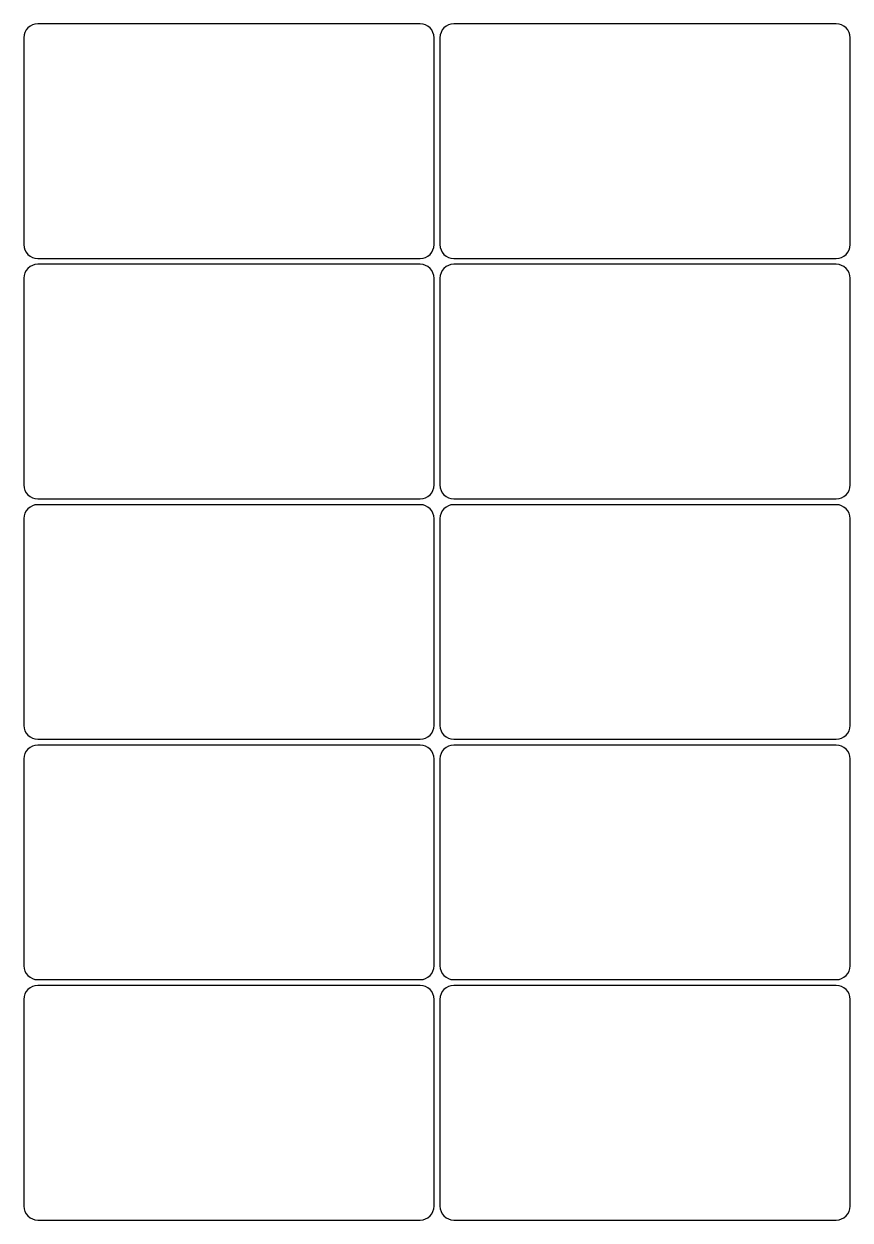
# Model space of a CAD drawing. Header units: inches. Extents: x 1 to 8.1, y -10.9 to -0.7.
import ezdxf

# ---------------------------------------------------------------- set-up
doc = ezdxf.new("R2010")
doc.units = ezdxf.units.IN

msp = doc.modelspace()

# ---------------------------------------------------------------- linework, layer by layer
for p, q in [((4.382, -0.673), (1.118, -0.673)), ((7.932, -0.673), (4.668, -0.673)), ((1, -0.791), (1, -2.555)), ((4.5, -2.555), (4.5, -0.791)), ((4.55, -0.791), (4.55, -2.555)), ((8.05, -2.555), (8.05, -0.791)), ((1.118, -2.673), (4.382, -2.673)), ((4.382, -2.723), (1.118, -2.723)), ((4.668, -2.673), (7.932, -2.673)), ((7.932, -2.723), (4.668, -2.723)), ((1, -2.841), (1, -4.605)), ((4.5, -4.605), (4.5, -2.841)), ((4.55, -2.841), (4.55, -4.605)), ((8.05, -4.605), (8.05, -2.841)), ((1.118, -4.723), (4.382, -4.723)), ((4.382, -4.773), (1.118, -4.773)), ((4.668, -4.723), (7.932, -4.723)), ((7.932, -4.773), (4.668, -4.773)), ((1, -4.891), (1, -6.655)), ((4.5, -6.655), (4.5, -4.891)), ((4.55, -4.891), (4.55, -6.655)), ((8.05, -6.655), (8.05, -4.891)), ((1.118, -6.773), (4.382, -6.773)), ((4.382, -6.823), (1.118, -6.823)), ((4.668, -6.773), (7.932, -6.773)), ((7.932, -6.823), (4.668, -6.823)), ((1, -6.941), (1, -8.705)), ((4.5, -8.705), (4.5, -6.941)), ((4.55, -6.941), (4.55, -8.705)), ((8.05, -8.705), (8.05, -6.941)), ((1.118, -8.823), (4.382, -8.823)), ((4.382, -8.873), (1.118, -8.873)), ((4.668, -8.823), (7.932, -8.823)), ((7.932, -8.873), (4.668, -8.873)), ((1, -8.991), (1, -10.755)), ((4.5, -10.755), (4.5, -8.991)), ((4.55, -8.991), (4.55, -10.755)), ((8.05, -10.755), (8.05, -8.991)), ((1.118, -10.873), (4.382, -10.873)), ((4.668, -10.873), (7.932, -10.873))]:
    msp.add_line(p, q)
for centre, start, end in [((1.118, -0.791), 90, 180), ((4.382, -0.791), 0, 90), ((4.668, -0.791), 90, 180), ((7.932, -0.791), 0, 90), ((1.118, -2.555), 180, 270), ((4.382, -2.555), 270, 360), ((4.668, -2.555), 180, 270), ((7.932, -2.555), 270, 360), ((1.118, -2.841), 90, 180), ((4.382, -2.841), 0, 90), ((4.668, -2.841), 90, 180), ((7.932, -2.841), 0, 90), ((1.118, -4.605), 180, 270), ((4.382, -4.605), 270, 360), ((4.668, -4.605), 180, 270), ((7.932, -4.605), 270, 360), ((1.118, -4.891), 90, 180), ((4.382, -4.891), 0, 90), ((4.668, -4.891), 90, 180), ((7.932, -4.891), 0, 90), ((1.118, -6.655), 180, 270), ((4.382, -6.655), 270, 360), ((4.668, -6.655), 180, 270), ((7.932, -6.655), 270, 360), ((1.118, -6.941), 90, 180), ((4.382, -6.941), 0, 90), ((4.668, -6.941), 90, 180), ((7.932, -6.941), 0, 90), ((1.118, -8.705), 180, 270), ((4.382, -8.705), 270, 360), ((4.668, -8.705), 180, 270), ((7.932, -8.705), 270, 360), ((1.118, -8.991), 90, 180), ((4.382, -8.991), 0, 90), ((4.668, -8.991), 90, 180), ((7.932, -8.991), 0, 90), ((1.118, -10.755), 180, 270), ((4.382, -10.755), 270, 360), ((4.668, -10.755), 180, 270), ((7.932, -10.755), 270, 360)]:
    msp.add_arc(centre, 0.118, start, end)

doc.saveas('drawing.dxf')
